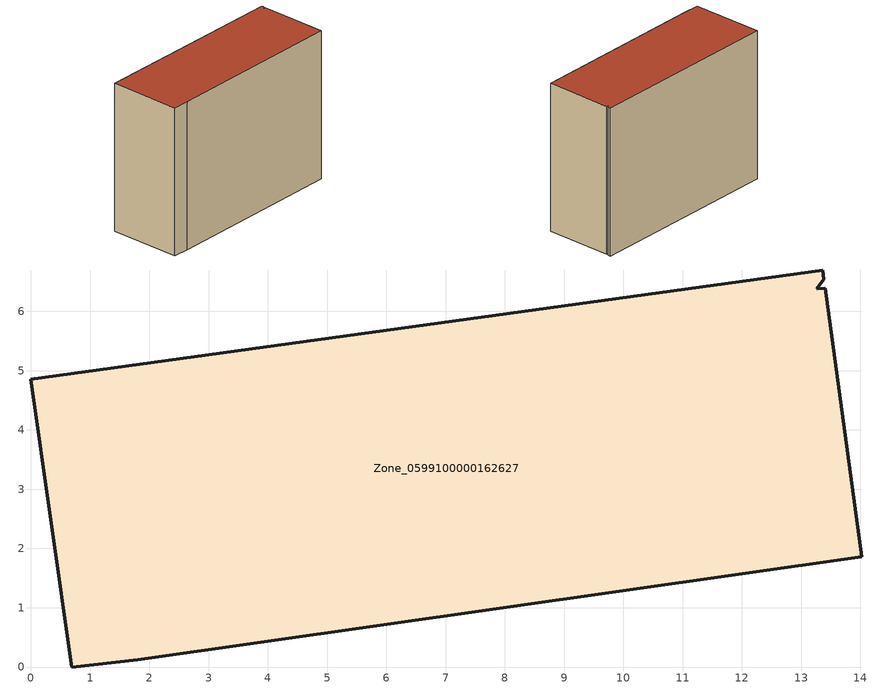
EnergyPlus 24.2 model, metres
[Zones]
Zone_0599100000162627
 floor ground (C_G): 13.4,6.39 14.02,1.86 1.8,0.12 0.69,0 0,4.86 13.36,6.7 13.38,6.54 13.26,6.38 z0
 wall outside (C_F): 0.69,0 1.8,0.12 14.02,1.86 13.4,6.39 13.26,6.38 13.38,6.54 13.36,6.7 0,4.86 0.69,0 z0:10.2
 roof outside (C_R): 14.02,1.86 13.4,6.39 13.26,6.38 13.38,6.54 13.36,6.7 0,4.86 0.69,0 1.8,0.12 z10.2
[BUILDING]
Pand.0599100000162627: North Axis=0; Terrain=City; Loads Convergence Tolerance Value=0.04; Temperature Convergence Tolerance Value=0.4; Solar Distribution=FullExterior; Maximum Number of Warmup Days=25; Minimum Number of Warmup Days=1
[Site:Location]
Rotterdam.The.Hague.AP_ZH_NLD Design_Conditions: Latitude=51.96; Longitude=4.45; Time Zone=1; Elevation=-4.5
[SITE:GROUNDTEMPERATURE:BUILDINGSURFACE]
18, 18, 18, 18, 18, 18, 18, 18, 18, 18, 18, 18
[MATERIAL] Thermal Absorptance=0.9; Solar Absorptance=0.7; Visible Absorptance=0.7
Name | Roughness | Thickness | Conductivity | Density | Specific Heat
G.TI.1946 | MediumSmooth | 0.15 | 1 | 540 | 1210
F.TI.1946 | Rough | 0.3 | 0.857143 | 1920 | 840
R.TI.1946 | MediumRough | 0.2 | 0.1 | 1500 | 1000
[CONSTRUCTION]
C_G: G.TI.1946
C_F: F.TI.1946
C_R: R.TI.1946
[ZONE]
Zone_0599100000162627: Type=1; Multiplier=1; Ceiling Height=Autocalculate; Volume=Autocalculate; Floor Area=autocalculate; Part of Total Floor Area=Yes
[ZONEINFILTRATION:DESIGNFLOWRATE]
Infil_Zone_0599100000162627: Zone or ZoneList or Space or SpaceList=Zone_0599100000162627; Schedule=AlwaysOn; Design Flow Rate Calculation Method=Flow/Area; Flow Rate per Floor Area=0.003; Constant Term Coefficient=1; Temperature Term Coefficient=0; Velocity Term Coefficient=0; Velocity Squared Term Coefficient=0
[HVACTEMPLATE:ZONE:IDEALLOADSAIRSYSTEM]
Zone_0599100000162627: Maximum Heating Supply Air Temperature=50; Minimum Cooling Supply Air Temperature=13; Maximum Heating Supply Air Humidity Ratio=0.0156; Minimum Cooling Supply Air Humidity Ratio=0.0077; Heating Limit=NoLimit; Cooling Limit=NoLimit; Dehumidification Control Type=ConstantSensibleHeatRatio; Cooling Sensible Heat Ratio=0.7; Dehumidification Setpoint=60; Humidification Control Type=None; Humidification Setpoint=30; Outdoor Air Method=None; Outdoor Air Flow Rate per Person=0.00944; Outdoor Air Flow Rate per Zone Floor Area=0; Outdoor Air Flow Rate per Zone=0; Demand Controlled Ventilation Type=None; Outdoor Air Economizer Type=NoEconomizer; Heat Recovery Type=None; Sensible Heat Recovery Effectiveness=0.7; Latent Heat Recovery Effectiveness=0.65
[ZONECONTROL:THERMOSTAT]
ThermostatControl_Zone_0599100000162627: Zone or ZoneList=Zone_0599100000162627; Control Type Schedule=DualSetpointControlType; Control 1=Thermostat_Zone_0599100000162627; Temperature Difference Between Cutout And Setpoint=0
[THERMOSTATSETPOINT:DUALSETPOINT]
Thermostat_Zone_0599100000162627: Heating Setpoint Temperature Schedule=HeatingSetpoint_Zone_0599100000162627; Cooling Setpoint Temperature Schedule=CoolingSetpoint_Zone_0599100000162627
[SCHEDULE:COMPACT]
HeatingSetpoint_Zone_0599100000162627: Through: 12/31, For: AllDays, Until: 24:00, 21
CoolingSetpoint_Zone_0599100000162627: Through: 12/31, For: AllDays, Until: 24:00, 24
DualSetpointControlType: Through: 12/31, For: AllDays, Until: 24:00, 4
AlwaysOn: Through: 12/31, For: AllDays, Until: 24:00, 1
